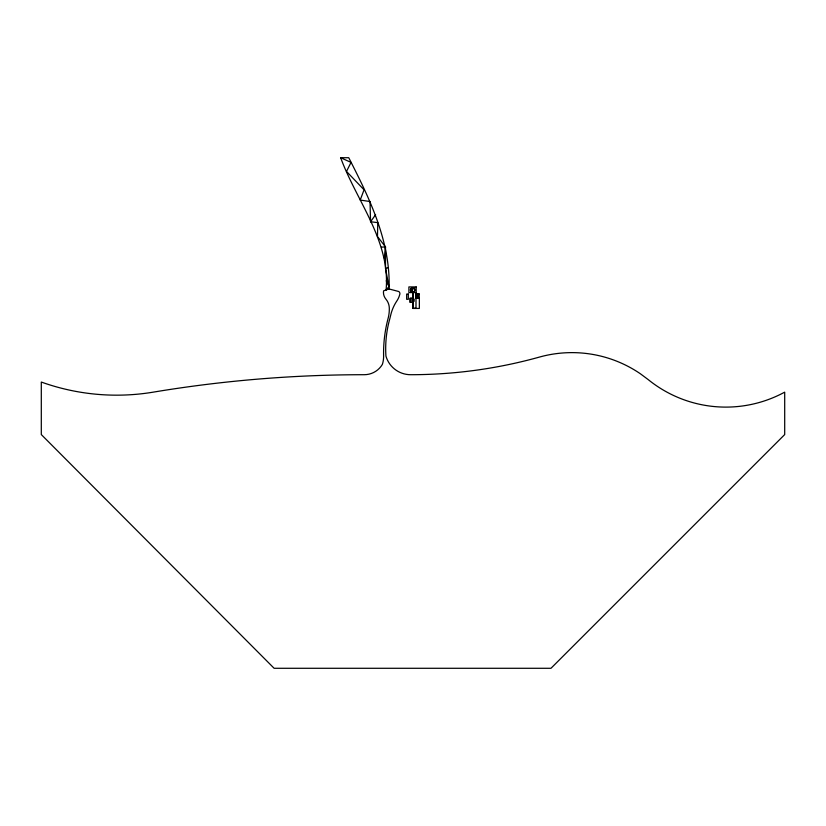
<?xml version="1.0" encoding="UTF-8"?>
<svg xmlns="http://www.w3.org/2000/svg" width="826" height="826" viewBox="0 0 826 826"><rect width="100%" height="100%" fill="white"/><g stroke="black" fill="none" stroke-linecap="round" stroke-linejoin="round"><path stroke-width="1.24" d="M410.243 302.357L410.233 298.289M340.653 157.714L351.04 162.402L346.507 171.426L364.049 189.804L360.208 200.057L370.027 201.534L370.544 221.75L377.771 222.628L377.482 236.525L385.494 246.891L385.505 268.45L388.932 286.632L386.093 289.926L389.067 288.966C390.75 241.75 369.666 198.622 348.748 157.714L340.653 157.714C356.615 201.224 390.553 241.078 386.093 289.926L383.563 290.835A10.48 10.48 0 0 0 385.928 299.167A14.248 14.248 0 0 1 389.304 308.005A37.129 37.129 0 0 1 388.953 314.169L388.819 315.036A37.129 37.129 0 0 1 388.075 318.485A135.01 135.01 0 0 0 383.605 355.903A26.143 26.143 0 0 1 382.366 364.421A21.084 21.084 0 0 1 364.256 374.705A1285.483 1285.483 0 0 0 153.264 392.144A223.02 223.02 0 0 1 41.3 382.046L41.3 434.569L274.118 668.286L550.983 668.286L784.7 434.569L784.7 392.144A123.281 123.281 0 0 1 648.245 379.63L640.532 373.879A121.195 121.195 0 0 0 539.409 357.08A479.307 479.307 0 0 1 410.615 374.705A25.658 25.658 0 0 1 385.938 356.078A110.529 110.529 0 0 1 389.82 318.722L391.008 313.911A43.406 43.406 0 0 1 393.413 307.158L393.919 306.074A43.406 43.406 0 0 1 396.903 300.881A20.34 20.34 0 0 0 399.67 294.768A2.612 2.612 0 0 0 398.782 291.526L388.055 288.697L386.361 289.761M384.42 258.435L385.494 246.891L381.395 247.15M412.546 291.072C411.255 288.955 411.493 292.817 412.639 290.917M417.192 293.88L416.397 293.88M417.378 293.88L416.8 294.459L416.221 293.88M411.616 289.771C413.692 288.739 410.295 288.233 411.451 289.699M370.544 221.75L375.603 214.729M411.431 289.585L411.203 290.308L411.41 289.823M411.751 290.494C411.616 288.191 410.233 291.072 411.585 290.69M412.236 289.028C412.122 286.632 414.332 290.132 412.133 288.821M385.505 268.45L388.014 267.769M415.994 293.953L417.863 293.953L417.863 297.98L415.994 297.98M411.844 298.217L410.13 298.145L410.13 302.357L411.844 302.357L411.844 298.145M386.227 280.778L388.932 286.632M411.534 289.059L412.04 289.193L411.534 289.059M411.72 290.845L412.226 290.989L411.72 290.845M412.453 288.604L412.928 288.801L412.473 288.542M416.201 286.921L408.891 286.921L408.891 292.58L412.824 292.58L412.824 308.439L419.35 308.439L419.35 298.31L416.201 298.31L416.201 286.921M415.994 292.58L413.031 292.58L413.031 299.188L414.187 299.188L414.074 301.366L413.031 301.366L413.031 308.232L415.994 308.232L415.994 292.58M419.226 293.953L418.08 293.953L418.08 297.98L419.226 297.98L419.226 293.953M408.302 294.046L406.66 294.046L406.66 299.311L408.302 299.311L408.302 294.046M412.701 292.074L412.143 292.001A2.148 2.148 0 0 1 411.049 288.542A2.148 2.148 0 0 1 414.642 289.017A2.148 2.148 0 0 1 412.701 292.074M411.534 291.939A2.323 2.323 0 0 0 415.024 289.926A2.323 2.323 0 0 0 411.534 287.913A2.323 2.323 0 0 0 411.534 291.939"/></g></svg>
